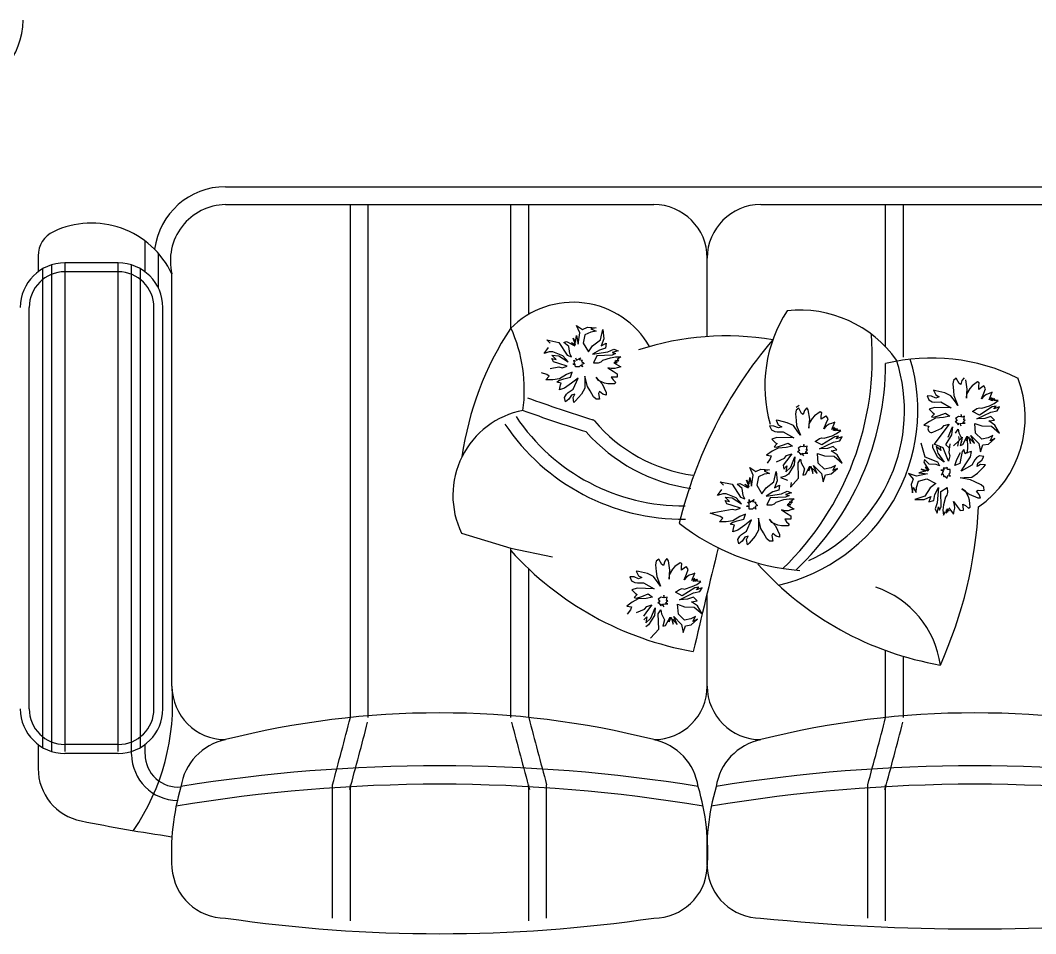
# Model space of a CAD drawing. Header units: inches. Extents: x 10.2 to 52.7, y 13.8 to 38.6.
# Drawn here: x 41.244 to 42.382, y 30.487 to 31.511 of the extents above; entities that cross this region are included whole.
import ezdxf

# ---------------------------------------------------------------- set-up
doc = ezdxf.new("R2010")
doc.units = ezdxf.units.IN
doc.header["$MEASUREMENT"] = 0
doc.layers.add('02', color=2, linetype='Continuous')
doc.layers.add('4', color=4, linetype='Continuous')

msp = doc.modelspace()

# ---------------------------------------------------------------- linework, layer by layer
at = {"layer": '02'}
for p, q in [((41.4738, 31.3041), (41.9538, 31.3041)), ((41.6138, 30.7289), (41.6138, 31.3041)), ((41.6338, 30.7289), (41.6338, 31.3041)), ((41.7938, 31.1657), (41.7938, 31.3041)), ((41.8138, 31.1811), (41.8138, 31.3041)), ((42.0738, 31.3041), (42.5538, 31.3041)), ((42.2138, 31.1446), (42.2138, 31.3041)), ((42.2338, 31.1331), (42.2338, 31.3041)), ((41.3836, 31.2287), (41.3836, 31.2633)), ((41.3986, 31.2105), (41.3986, 31.249)), ((42.0138, 31.1561), (42.0138, 31.2441)), ((41.2788, 31.2364), (41.2788, 30.691)), ((41.2938, 31.2387), (41.2938, 30.691)), ((41.3536, 30.691), (41.3536, 31.2387)), ((41.3686, 30.6877), (41.3686, 31.2364)), ((41.2688, 31.232), (41.2688, 30.6954)), ((41.3536, 31.2287), (41.2938, 31.2287)), ((41.3786, 30.6954), (41.3786, 31.232)), ((41.4138, 30.7641), (41.4138, 31.2262)), ((41.2538, 30.7387), (41.2538, 31.1887)), ((41.3936, 30.7387), (41.3936, 31.1887)), ((41.8711, 31.1601), (41.8673, 31.1686)), ((41.8673, 31.1686), (41.874, 31.1639)), ((41.874, 31.1639), (41.8797, 31.1667)), ((41.8797, 31.1667), (41.8892, 31.1658)), ((41.8892, 31.1658), (41.8835, 31.1648)), ((41.8835, 31.1648), (41.8892, 31.162)), ((41.8635, 31.1543), (41.8663, 31.1496)), ((41.8663, 31.1467), (41.8635, 31.1543)), ((41.8663, 31.1496), (41.8673, 31.1572)), ((41.8673, 31.1572), (41.8692, 31.1477)), ((41.8692, 31.1477), (41.8711, 31.1601)), ((41.8768, 31.1582), (41.8749, 31.1486)), ((41.8835, 31.161), (41.8768, 31.1582)), ((41.8892, 31.162), (41.8835, 31.161)), ((41.894, 31.1524), (41.8968, 31.1639)), ((41.8978, 31.1534), (41.8949, 31.1458)), ((41.8968, 31.1639), (41.8978, 31.1534)), ((41.8311, 31.1372), (41.8359, 31.1439)), ((41.8339, 31.1524), (41.8473, 31.1496)), ((41.8378, 31.1486), (41.8339, 31.1524)), ((41.8473, 31.1496), (41.8568, 31.1353)), ((41.853, 31.1496), (41.8559, 31.1505)), ((41.8587, 31.1448), (41.853, 31.1496)), ((41.8559, 31.1505), (41.8654, 31.1458)), ((41.8597, 31.1372), (41.8587, 31.1448)), ((41.8616, 31.1496), (41.8663, 31.1467)), ((41.8654, 31.1458), (41.8616, 31.1496)), ((41.8749, 31.1486), (41.8806, 31.1391)), ((41.8806, 31.1391), (41.8854, 31.1458)), ((41.8854, 31.1458), (41.894, 31.1524)), ((41.8997, 31.1429), (41.893, 31.141)), ((41.8949, 31.1458), (41.9006, 31.1486)), ((41.9006, 31.1486), (41.8997, 31.1429)), ((41.9025, 31.1391), (41.9092, 31.142)), ((41.9092, 31.142), (41.914, 31.1401)), ((41.8368, 31.1391), (41.8311, 31.1372)), ((41.8406, 31.1391), (41.8368, 31.1391)), ((41.8444, 31.1305), (41.8397, 31.1353)), ((41.8397, 31.1353), (41.8473, 31.1343)), ((41.8416, 31.1277), (41.8397, 31.1315)), ((41.8397, 31.1315), (41.8444, 31.1305)), ((41.852, 31.1343), (41.8406, 31.1391)), ((41.8473, 31.1343), (41.8578, 31.1277)), ((41.8578, 31.1277), (41.852, 31.1343)), ((41.8568, 31.1353), (41.8616, 31.1334)), ((41.8616, 31.1334), (41.8597, 31.1372)), ((41.8663, 31.1324), (41.8673, 31.1296)), ((41.8673, 31.1296), (41.872, 31.1324)), ((41.872, 31.1324), (41.8701, 31.1305)), ((41.8701, 31.1305), (41.874, 31.1296)), ((41.893, 31.141), (41.8854, 31.1362)), ((41.8854, 31.1362), (41.9025, 31.1391)), ((41.8901, 31.1343), (41.8863, 31.1267)), ((41.9073, 31.1353), (41.8901, 31.1343)), ((41.8968, 31.1296), (41.9054, 31.1324)), ((41.9054, 31.1324), (41.9111, 31.1334)), ((41.914, 31.1401), (41.9073, 31.1381)), ((41.9073, 31.1381), (41.9111, 31.1372)), ((41.9111, 31.1372), (41.9073, 31.1353)), ((41.9111, 31.1334), (41.9168, 31.1334)), ((41.9168, 31.1334), (41.913, 31.1305)), ((41.913, 31.1305), (41.9149, 31.1296)), ((41.8378, 31.1201), (41.8473, 31.122)), ((41.8473, 31.1258), (41.8416, 31.1277)), ((41.8568, 31.1229), (41.8473, 31.1258)), ((41.8473, 31.122), (41.8511, 31.121)), ((41.8511, 31.121), (41.8568, 31.1229)), ((41.8635, 31.1248), (41.8644, 31.1258)), ((41.8663, 31.1248), (41.8635, 31.1248)), ((41.8663, 31.122), (41.8644, 31.1296)), ((41.8644, 31.1296), (41.8663, 31.1286)), ((41.8701, 31.122), (41.8663, 31.122)), ((41.872, 31.1239), (41.8701, 31.122)), ((41.874, 31.122), (41.872, 31.1239)), ((41.874, 31.1296), (41.873, 31.1286)), ((41.873, 31.1286), (41.8759, 31.1258)), ((41.8759, 31.1258), (41.873, 31.1248)), ((41.873, 31.1248), (41.874, 31.122)), ((41.8863, 31.1267), (41.892, 31.1267)), ((41.892, 31.1267), (41.8949, 31.1277)), ((41.8949, 31.1277), (41.8968, 31.1296)), ((41.9063, 31.1201), (41.9025, 31.121)), ((41.9025, 31.121), (41.9082, 31.1172)), ((41.9101, 31.1201), (41.9063, 31.1201)), ((41.9092, 31.1267), (41.9168, 31.122)), ((41.913, 31.1267), (41.9092, 31.1267)), ((41.914, 31.1286), (41.9101, 31.1286)), ((41.9101, 31.1286), (41.913, 31.1267)), ((41.913, 31.121), (41.9101, 31.1201)), ((41.9111, 31.1296), (41.914, 31.1286)), ((41.9168, 31.122), (41.913, 31.121)), ((41.8339, 31.1134), (41.8282, 31.1153)), ((41.833, 31.1077), (41.8368, 31.1115)), ((41.8406, 31.1077), (41.833, 31.1077)), ((41.8368, 31.1115), (41.8339, 31.1134)), ((41.8482, 31.1086), (41.8406, 31.1077)), ((41.8473, 31.1067), (41.853, 31.1086)), ((41.8559, 31.1134), (41.8482, 31.1086)), ((41.853, 31.1086), (41.8606, 31.1105)), ((41.8625, 31.1162), (41.8559, 31.1134)), ((41.8606, 31.1105), (41.8625, 31.1162)), ((41.8692, 31.1096), (41.8616, 31.1039)), ((41.8635, 31.0972), (41.8692, 31.1096)), ((41.8797, 31.1), (41.8768, 31.1115)), ((41.8768, 31.1115), (41.8768, 31.0981)), ((41.8892, 31.1105), (41.8959, 31.1029)), ((41.892, 31.1067), (41.8892, 31.1105)), ((41.913, 31.1105), (41.9063, 31.1105)), ((41.9063, 31.1105), (41.9082, 31.1077)), ((41.9082, 31.1172), (41.913, 31.1143)), ((41.9082, 31.1077), (41.9111, 31.1048)), ((41.913, 31.1143), (41.913, 31.1105)), ((42.293, 31.1093), (42.2899, 31.107)), ((42.2961, 31.1033), (42.293, 31.1093)), ((42.302, 31.1098), (42.2994, 31.1068)), ((42.3053, 31.097), (42.3036, 31.1075)), ((41.8454, 31.1048), (41.8473, 31.1067)), ((41.8501, 31.1039), (41.8454, 31.1048)), ((41.8482, 31.0962), (41.8492, 31.102)), ((41.8539, 31.0981), (41.8482, 31.0962)), ((41.8492, 31.102), (41.8501, 31.1039)), ((41.8616, 31.1039), (41.8539, 31.0981)), ((41.8578, 31.0934), (41.8635, 31.0972)), ((41.8768, 31.0981), (41.873, 31.0915)), ((41.8825, 31.0953), (41.8797, 31.1)), ((41.8987, 31.1039), (41.892, 31.1067)), ((41.8959, 31.1029), (41.9006, 31.0934)), ((41.9025, 31.1029), (41.8987, 31.1039)), ((41.9101, 31.1029), (41.9025, 31.1029)), ((41.9111, 31.1048), (41.9101, 31.1029)), ((42.2899, 31.107), (42.2892, 31.1031)), ((42.2892, 31.1031), (42.29, 31.0954)), ((42.298, 31.1023), (42.2961, 31.1033)), ((42.2994, 31.1068), (42.298, 31.1023)), ((42.3043, 31.0869), (42.3053, 31.097)), ((42.3082, 31.0978), (42.3044, 31.0916)), ((42.3107, 31.1008), (42.3082, 31.0978)), ((42.3169, 31.1052), (42.3107, 31.1008)), ((42.3188, 31.1042), (42.3169, 31.1052)), ((42.3181, 31.1003), (42.3188, 31.1042)), ((42.3182, 31.0968), (42.3181, 31.1003)), ((42.3229, 31.1001), (42.3182, 31.0968)), ((42.3237, 31.1007), (42.3229, 31.1001)), ((42.3259, 31.0976), (42.3237, 31.1007)), ((42.3237, 31.0925), (42.3259, 31.0976)), ((41.8539, 31.0877), (41.8559, 31.0915)), ((41.8549, 31.0829), (41.8539, 31.0877)), ((41.8587, 31.0858), (41.8549, 31.0829)), ((41.8559, 31.0915), (41.8578, 31.0934)), ((41.8616, 31.0905), (41.8587, 31.0858)), ((41.8654, 31.0915), (41.8616, 31.0905)), ((41.8635, 31.0877), (41.8654, 31.0915)), ((41.8644, 31.082), (41.8635, 31.0877)), ((41.873, 31.0915), (41.8663, 31.0839)), ((41.8863, 31.0886), (41.8825, 31.0953)), ((41.8892, 31.0858), (41.8863, 31.0886)), ((41.893, 31.0858), (41.8892, 31.0858)), ((41.893, 31.0943), (41.892, 31.0924)), ((41.892, 31.0924), (41.893, 31.0858)), ((41.8968, 31.0915), (41.893, 31.0943)), ((41.9006, 31.0905), (41.8968, 31.0915)), ((41.9006, 31.0934), (41.9006, 31.0905)), ((42.2603, 31.0895), (42.2623, 31.085)), ((42.2651, 31.0894), (42.2603, 31.0895)), ((42.2623, 31.085), (42.2661, 31.083)), ((42.2702, 31.0871), (42.2651, 31.0894)), ((42.2675, 31.0958), (42.2701, 31.0906)), ((42.2702, 31.0953), (42.2675, 31.0958)), ((42.2701, 31.0906), (42.2738, 31.0886)), ((42.28, 31.093), (42.2702, 31.0953)), ((42.2738, 31.0886), (42.2702, 31.0871)), ((42.287, 31.0898), (42.28, 31.093)), ((42.292, 31.0828), (42.287, 31.0898)), ((42.29, 31.0954), (42.2904, 31.0899)), ((42.2904, 31.0899), (42.2947, 31.0789)), ((42.3044, 31.0916), (42.3043, 31.0869)), ((42.3212, 31.0861), (42.3237, 31.0925)), ((42.3238, 31.0891), (42.3212, 31.0861)), ((42.3269, 31.0913), (42.3238, 31.0891)), ((42.3297, 31.0922), (42.3269, 31.0913)), ((42.3334, 31.0936), (42.3297, 31.0922)), ((42.33, 31.0853), (42.3334, 31.0936)), ((42.3331, 31.0875), (42.33, 31.0853)), ((42.3318, 31.0843), (42.3331, 31.0875)), ((42.3349, 31.0865), (42.3318, 31.0843)), ((42.3332, 31.0841), (42.3349, 31.0865)), ((42.3363, 31.0863), (42.3332, 31.0841)), ((42.3353, 31.0844), (42.3363, 31.0863)), ((41.8663, 31.0839), (41.8644, 31.082)), ((42.1134, 31.0735), (42.1127, 31.0695)), ((42.1165, 31.0757), (42.1134, 31.0735)), ((42.1167, 31.0788), (42.1136, 31.0766)), ((42.1196, 31.0697), (42.1165, 31.0757)), ((42.1255, 31.0763), (42.1229, 31.0733)), ((42.1271, 31.0739), (42.1255, 31.0763)), ((42.1288, 31.0634), (42.1271, 31.0739)), ((42.2684, 31.0765), (42.2626, 31.0747)), ((42.2626, 31.0747), (42.2667, 31.0706)), ((42.2661, 31.083), (42.2687, 31.0826)), ((42.2874, 31.076), (42.2684, 31.0765)), ((42.2687, 31.0826), (42.2756, 31.0828)), ((42.2756, 31.0828), (42.2874, 31.076)), ((42.2947, 31.0789), (42.292, 31.0828)), ((42.3113, 31.072), (42.316, 31.0753)), ((42.316, 31.0753), (42.3189, 31.0762)), ((42.3334, 31.0772), (42.3189, 31.068)), ((42.3189, 31.0762), (42.3215, 31.0758)), ((42.3215, 31.0758), (42.3302, 31.0784)), ((42.3302, 31.0784), (42.3354, 31.081)), ((42.3376, 31.0779), (42.3334, 31.0772)), ((42.335, 31.0749), (42.3376, 31.0779)), ((42.3416, 31.0772), (42.335, 31.0749)), ((42.34, 31.0843), (42.3353, 31.0844)), ((42.3354, 31.081), (42.34, 31.0843)), ((42.3388, 31.0729), (42.3416, 31.0772)), ((42.0937, 31.0618), (42.091, 31.0622)), ((42.091, 31.0622), (42.0935, 31.057)), ((42.1127, 31.0695), (42.1135, 31.0619)), ((42.1215, 31.0687), (42.1196, 31.0697)), ((42.1229, 31.0733), (42.1215, 31.0687)), ((42.1278, 31.0533), (42.1288, 31.0634)), ((42.1316, 31.0643), (42.1279, 31.0581)), ((42.1342, 31.0673), (42.1316, 31.0643)), ((42.1404, 31.0717), (42.1342, 31.0673)), ((42.1423, 31.0707), (42.1404, 31.0717)), ((42.1416, 31.0667), (42.1423, 31.0707)), ((42.1417, 31.0633), (42.1416, 31.0667)), ((42.1464, 31.0666), (42.1417, 31.0633)), ((42.1472, 31.0671), (42.1464, 31.0666)), ((42.1471, 31.059), (42.1494, 31.064)), ((42.1494, 31.064), (42.1472, 31.0671)), ((42.2698, 31.0647), (42.2631, 31.061)), ((42.2686, 31.0696), (42.2653, 31.0661)), ((42.2653, 31.0661), (42.2679, 31.0657)), ((42.2667, 31.0706), (42.2686, 31.0696)), ((42.2679, 31.0657), (42.2737, 31.0674)), ((42.2788, 31.0652), (42.2698, 31.0647)), ((42.2737, 31.0674), (42.281, 31.0703)), ((42.2859, 31.0667), (42.2788, 31.0652)), ((42.281, 31.0703), (42.2859, 31.0667)), ((42.2939, 31.062), (42.2916, 31.0603)), ((42.2954, 31.0665), (42.2923, 31.0643)), ((42.2923, 31.0643), (42.2939, 31.062)), ((42.298, 31.0661), (42.2954, 31.0665)), ((42.2985, 31.0687), (42.298, 31.0661)), ((42.2994, 31.0658), (42.2985, 31.0687)), ((42.3023, 31.0667), (42.2994, 31.0658)), ((42.3004, 31.0595), (42.3029, 31.0625)), ((42.3016, 31.0627), (42.3023, 31.0667)), ((42.3029, 31.0625), (42.3016, 31.0627)), ((42.3189, 31.068), (42.3113, 31.072)), ((42.3161, 31.0637), (42.3317, 31.0713)), ((42.3251, 31.0643), (42.3161, 31.0637)), ((42.3316, 31.0666), (42.3251, 31.0643)), ((42.3294, 31.0615), (42.3357, 31.0625)), ((42.3357, 31.0625), (42.3316, 31.0666)), ((42.3317, 31.0713), (42.3388, 31.0729)), ((42.0886, 31.0558), (42.0838, 31.0559)), ((42.0838, 31.0559), (42.0858, 31.0515)), ((42.0858, 31.0515), (42.0896, 31.0495)), ((42.0937, 31.0536), (42.0886, 31.0558)), ((42.0935, 31.057), (42.0973, 31.055)), ((42.1035, 31.0594), (42.0937, 31.0618)), ((42.0973, 31.055), (42.0937, 31.0536)), ((42.1105, 31.0562), (42.1035, 31.0594)), ((42.1155, 31.0492), (42.1105, 31.0562)), ((42.1135, 31.0619), (42.1139, 31.0563)), ((42.1139, 31.0563), (42.1182, 31.0454)), ((42.1279, 31.0581), (42.1278, 31.0533)), ((42.1447, 31.0525), (42.1471, 31.059)), ((42.1472, 31.0555), (42.1447, 31.0525)), ((42.1504, 31.0577), (42.1472, 31.0555)), ((42.1532, 31.0586), (42.1504, 31.0577)), ((42.1569, 31.06), (42.1532, 31.0586)), ((42.1534, 31.0517), (42.1569, 31.06)), ((42.1565, 31.054), (42.1534, 31.0517)), ((42.1553, 31.0507), (42.1565, 31.054)), ((42.1584, 31.053), (42.1553, 31.0507)), ((42.1567, 31.0505), (42.1584, 31.053)), ((42.1598, 31.0527), (42.1567, 31.0505)), ((42.1588, 31.0509), (42.1598, 31.0527)), ((42.1635, 31.0507), (42.1588, 31.0509)), ((42.1589, 31.0474), (42.1635, 31.0507)), ((42.2631, 31.061), (42.2568, 31.0566)), ((42.2568, 31.0566), (42.2622, 31.0557)), ((42.2622, 31.0557), (42.2615, 31.0539)), ((42.2668, 31.0488), (42.2768, 31.0533)), ((42.2768, 31.0533), (42.2793, 31.0562)), ((42.2851, 31.058), (42.279, 31.0501)), ((42.2793, 31.0562), (42.2851, 31.058)), ((42.284, 31.0432), (42.2886, 31.0547)), ((42.2886, 31.0547), (42.2878, 31.0459)), ((42.2916, 31.0603), (42.2929, 31.0601)), ((42.2923, 31.0479), (42.295, 31.0522)), ((42.2929, 31.0601), (42.2952, 31.057)), ((42.295, 31.0522), (42.2957, 31.048)), ((42.2952, 31.057), (42.2962, 31.0589)), ((42.2975, 31.0587), (42.303, 31.0591)), ((42.2984, 31.0558), (42.2975, 31.0587)), ((42.303, 31.0591), (42.3004, 31.0595)), ((42.3147, 31.0476), (42.3139, 31.0586)), ((42.3139, 31.0586), (42.3216, 31.056)), ((42.3216, 31.056), (42.3325, 31.0555)), ((42.3361, 31.0569), (42.3294, 31.0615)), ((42.3325, 31.0555), (42.3414, 31.0479)), ((42.3414, 31.0479), (42.3361, 31.0569)), ((42.0919, 31.043), (42.0861, 31.0412)), ((42.0861, 31.0412), (42.0902, 31.0371)), ((42.0896, 31.0495), (42.0922, 31.0491)), ((42.1109, 31.0425), (42.0919, 31.043)), ((42.0922, 31.0491), (42.0991, 31.0493)), ((42.0991, 31.0493), (42.1109, 31.0425)), ((42.1182, 31.0454), (42.1155, 31.0492)), ((42.1348, 31.0385), (42.1395, 31.0418)), ((42.1395, 31.0418), (42.1424, 31.0427)), ((42.1569, 31.0437), (42.1424, 31.0345)), ((42.1424, 31.0427), (42.145, 31.0422)), ((42.145, 31.0422), (42.1537, 31.0449)), ((42.1537, 31.0449), (42.1589, 31.0474)), ((42.1552, 31.0378), (42.1623, 31.0393)), ((42.1611, 31.0443), (42.1569, 31.0437)), ((42.1585, 31.0413), (42.1611, 31.0443)), ((42.1651, 31.0436), (42.1585, 31.0413)), ((42.1623, 31.0393), (42.1651, 31.0436)), ((42.279, 31.0501), (42.2683, 31.0355)), ((42.2878, 31.0459), (42.2813, 31.0354)), ((42.2956, 31.0439), (42.2963, 31.0397)), ((42.2957, 31.048), (42.2993, 31.0413)), ((42.2963, 31.0397), (42.2996, 31.0433)), ((42.2993, 31.0413), (42.2975, 31.0341)), ((42.2996, 31.0433), (42.2985, 31.0366)), ((42.3003, 31.035), (42.3053, 31.0444)), ((42.3053, 31.0444), (42.3044, 31.039)), ((42.3044, 31.039), (42.3067, 31.0441)), ((42.306, 31.0331), (42.3054, 31.0407)), ((42.3067, 31.0441), (42.3088, 31.0363)), ((42.3088, 31.0363), (42.3083, 31.0418)), ((42.3083, 31.0418), (42.3135, 31.0362)), ((42.3095, 31.045), (42.3183, 31.036)), ((42.3135, 31.0362), (42.3095, 31.045)), ((42.3218, 31.0409), (42.3147, 31.0476)), ((42.3289, 31.0424), (42.3218, 31.0409)), ((42.3341, 31.045), (42.3289, 31.0424)), ((42.3291, 31.0356), (42.3363, 31.0419)), ((42.3311, 31.0393), (42.3341, 31.045)), ((42.3363, 31.0419), (42.3311, 31.0393)), ((42.0933, 31.0311), (42.0865, 31.0275)), ((42.0921, 31.0361), (42.0888, 31.0326)), ((42.0888, 31.0326), (42.0914, 31.0321)), ((42.0902, 31.0371), (42.0921, 31.0361)), ((42.0914, 31.0321), (42.0972, 31.0339)), ((42.1023, 31.0317), (42.0933, 31.0311)), ((42.0972, 31.0339), (42.1045, 31.0367)), ((42.1094, 31.0332), (42.1023, 31.0317)), ((42.1045, 31.0367), (42.1094, 31.0332)), ((42.1174, 31.0284), (42.1151, 31.0268)), ((42.1189, 31.033), (42.1158, 31.0308)), ((42.1158, 31.0308), (42.1174, 31.0284)), ((42.1215, 31.0325), (42.1189, 31.033)), ((42.122, 31.0352), (42.1215, 31.0325)), ((42.1229, 31.0323), (42.122, 31.0352)), ((42.1257, 31.0332), (42.1229, 31.0323)), ((42.1238, 31.026), (42.1264, 31.029)), ((42.1251, 31.0292), (42.1257, 31.0332)), ((42.1264, 31.029), (42.1251, 31.0292)), ((42.1424, 31.0345), (42.1348, 31.0385)), ((42.1396, 31.0302), (42.1552, 31.0378)), ((42.1485, 31.0307), (42.1396, 31.0302)), ((42.1551, 31.033), (42.1485, 31.0307)), ((42.1529, 31.0279), (42.1592, 31.0289)), ((42.1596, 31.0234), (42.1529, 31.0279)), ((42.1592, 31.0289), (42.1551, 31.033)), ((42.2531, 31.037), (42.2578, 31.0211)), ((42.2669, 31.0314), (42.2666, 31.0352)), ((42.2725, 31.0204), (42.2669, 31.0314)), ((42.2784, 31.0314), (42.2683, 31.0355)), ((42.2757, 31.0283), (42.2706, 31.0327)), ((42.2706, 31.0327), (42.2722, 31.0252)), ((42.2744, 31.033), (42.2757, 31.0283)), ((42.2807, 31.0258), (42.2784, 31.0314)), ((42.2852, 31.0314), (42.2811, 31.0349)), ((42.2857, 31.0358), (42.2845, 31.0261)), ((42.296, 31.039), (42.2898, 31.0337)), ((42.2946, 31.0331), (42.296, 31.039)), ((42.2975, 31.0341), (42.3003, 31.035)), ((42.3015, 31.0294), (42.2997, 31.0273)), ((42.3028, 31.0247), (42.3015, 31.0294)), ((42.3057, 31.0255), (42.306, 31.0331)), ((42.3183, 31.036), (42.3201, 31.0268)), ((42.3201, 31.0268), (42.3228, 31.0346)), ((42.3228, 31.0346), (42.3291, 31.0356)), ((42.0865, 31.0275), (42.0803, 31.023)), ((42.0803, 31.023), (42.0856, 31.0222)), ((42.0844, 31.0189), (42.0809, 31.0141)), ((42.0856, 31.0222), (42.0844, 31.0189)), ((42.0914, 31.0157), (42.1003, 31.0197)), ((42.1025, 31.0166), (42.0989, 31.0117)), ((42.1003, 31.0197), (42.1028, 31.0227)), ((42.1086, 31.0245), (42.1025, 31.0166)), ((42.1028, 31.0227), (42.1086, 31.0245)), ((42.1074, 31.0096), (42.1121, 31.0211)), ((42.1121, 31.0211), (42.1113, 31.0124)), ((42.1151, 31.0268), (42.1164, 31.0265)), ((42.1158, 31.0144), (42.1185, 31.0187)), ((42.1164, 31.0265), (42.1186, 31.0234)), ((42.1185, 31.0187), (42.1192, 31.0145)), ((42.1186, 31.0234), (42.1196, 31.0253)), ((42.1196, 31.0253), (42.1219, 31.0222)), ((42.121, 31.0251), (42.1265, 31.0255)), ((42.1219, 31.0222), (42.121, 31.0251)), ((42.1265, 31.0255), (42.1238, 31.026)), ((42.1374, 31.0251), (42.1451, 31.0224)), ((42.1382, 31.014), (42.1374, 31.0251)), ((42.1451, 31.0224), (42.156, 31.022)), ((42.156, 31.022), (42.1649, 31.0143)), ((42.1649, 31.0143), (42.1596, 31.0234)), ((42.2574, 31.0183), (42.2567, 31.0153)), ((42.2626, 31.0129), (42.2574, 31.0183)), ((42.2578, 31.0211), (42.272, 31.0156)), ((42.2722, 31.0252), (42.2796, 31.0152)), ((42.2796, 31.0152), (42.2725, 31.0204)), ((42.2843, 31.0165), (42.2807, 31.0258)), ((42.2858, 31.0224), (42.2843, 31.0165)), ((42.2845, 31.0261), (42.2858, 31.0224)), ((42.2914, 31.0114), (42.2937, 31.0182)), ((42.2937, 31.0182), (42.2979, 31.0262)), ((42.2983, 31.0215), (42.297, 31.0137)), ((42.2997, 31.0273), (42.2983, 31.0215)), ((42.3046, 31.0258), (42.3028, 31.0247)), ((42.3037, 31.0133), (42.3088, 31.0213)), ((42.3102, 31.0272), (42.3046, 31.0258)), ((42.3088, 31.0213), (42.3102, 31.0272)), ((42.3138, 31.0179), (42.3105, 31.0119)), ((42.3156, 31.02), (42.3138, 31.0179)), ((42.3192, 31.0222), (42.3156, 31.02)), ((42.317, 31.0143), (42.3215, 31.0176)), ((42.324, 31.0216), (42.3192, 31.0222)), ((42.3215, 31.0176), (42.324, 31.0216)), ((42.0655, 31.0008), (42.0617, 31.0094)), ((42.0617, 31.0094), (42.0683, 31.0047)), ((42.0683, 31.0047), (42.074, 31.0075)), ((42.074, 31.0075), (42.0836, 31.0066)), ((42.0836, 31.0066), (42.0778, 31.0056)), ((42.0778, 31.0056), (42.0836, 31.0027)), ((42.0989, 31.0117), (42.0996, 31.0075)), ((42.0996, 31.0075), (42.1029, 31.0111)), ((42.1029, 31.0111), (42.1018, 31.0044)), ((42.1018, 31.0044), (42.1074, 31.0096)), ((42.1113, 31.0124), (42.1048, 31.0019)), ((42.1163, 30.9972), (42.1158, 31.0144)), ((42.1192, 31.0145), (42.1228, 31.0077)), ((42.1228, 31.0077), (42.1209, 31.0005)), ((42.1238, 31.0014), (42.1288, 31.0108)), ((42.1288, 31.0108), (42.1279, 31.0055)), ((42.1279, 31.0055), (42.1301, 31.0106)), ((42.1301, 31.0106), (42.1322, 31.0027)), ((42.1322, 31.0027), (42.1318, 31.0083)), ((42.1318, 31.0083), (42.137, 31.0026)), ((42.137, 31.0026), (42.133, 31.0115)), ((42.133, 31.0115), (42.1418, 31.0025)), ((42.1453, 31.0074), (42.1382, 31.014)), ((42.1524, 31.0089), (42.1453, 31.0074)), ((42.1576, 31.0114), (42.1524, 31.0089)), ((42.1526, 31.002), (42.1598, 31.0083)), ((42.1546, 31.0058), (42.1576, 31.0114)), ((42.1598, 31.0083), (42.1546, 31.0058)), ((42.2535, 31.0074), (42.2585, 31.005)), ((42.2613, 31.0052), (42.2535, 31.0074)), ((42.2567, 31.0153), (42.2622, 31.0062)), ((42.2581, 31.0097), (42.2613, 31.0052)), ((42.2622, 31.0062), (42.2581, 31.0097)), ((42.2703, 31.0126), (42.2626, 31.0129)), ((42.2742, 31.011), (42.2703, 31.0126)), ((42.272, 31.0156), (42.2742, 31.011)), ((42.2794, 31.0066), (42.2756, 31.0063)), ((42.2756, 31.0063), (42.2785, 31.0056)), ((42.2785, 31.0056), (42.276, 31.0006)), ((42.2821, 31.0087), (42.2783, 31.0084)), ((42.2783, 31.0084), (42.2794, 31.0066)), ((42.2829, 31.0098), (42.2821, 31.0087)), ((42.2832, 31.0069), (42.2829, 31.0098)), ((42.286, 31.0071), (42.2832, 31.0069)), ((42.2863, 31.0033), (42.286, 31.0071)), ((42.297, 31.0137), (42.2914, 31.0114)), ((42.2986, 31.0052), (42.3037, 31.0133)), ((42.3105, 31.0119), (42.2986, 31.0052)), ((42.3163, 31.0105), (42.317, 31.0143)), ((42.32, 31.0127), (42.3163, 31.0105)), ((42.3169, 31.0029), (42.324, 31.0101)), ((42.3257, 31.0122), (42.32, 31.0127)), ((42.324, 31.0101), (42.3257, 31.0122)), ((42.0578, 30.9951), (42.0607, 30.9904)), ((42.0607, 30.9875), (42.0578, 30.9951)), ((42.0607, 30.9904), (42.0617, 30.998)), ((42.0617, 30.998), (42.0636, 30.9885)), ((42.0636, 30.9885), (42.0655, 31.0008)), ((42.0712, 30.9989), (42.0693, 30.9894)), ((42.0778, 31.0018), (42.0712, 30.9989)), ((42.0836, 31.0027), (42.0778, 31.0018)), ((42.0883, 30.9932), (42.0912, 31.0047)), ((42.0921, 30.9942), (42.0893, 30.9866)), ((42.0912, 31.0047), (42.0921, 30.9942)), ((42.1017, 30.9997), (42.0959, 30.9979)), ((42.0959, 30.9979), (42.1037, 30.9952)), ((42.1048, 31.0019), (42.1017, 30.9997)), ((42.1071, 30.9871), (42.1163, 30.9972)), ((42.1209, 31.0005), (42.1238, 31.0014)), ((42.1418, 31.0025), (42.1436, 30.9933)), ((42.1436, 30.9933), (42.1463, 31.001)), ((42.1463, 31.001), (42.1526, 31.002)), ((42.2484, 30.9994), (42.2395, 31.0025)), ((42.2395, 31.0025), (42.2448, 30.9963)), ((42.2448, 30.9963), (42.2424, 30.9903)), ((42.2606, 31.0023), (42.2484, 30.9994)), ((42.2484, 30.987), (42.2507, 30.9939)), ((42.2507, 30.9939), (42.2601, 30.9965)), ((42.2585, 31.005), (42.2509, 31.0034)), ((42.2509, 31.0034), (42.2606, 31.0023)), ((42.2601, 30.9965), (42.27, 30.9915)), ((42.276, 31.0006), (42.2778, 31.0027)), ((42.2778, 31.0027), (42.279, 30.9989)), ((42.279, 30.9989), (42.2799, 31)), ((42.2799, 31), (42.2829, 30.9973)), ((42.2829, 30.9973), (42.2837, 31.0003)), ((42.2837, 31.0003), (42.2866, 30.9995)), ((42.2846, 31.0013), (42.2863, 31.0033)), ((42.2866, 30.9995), (42.2846, 31.0013)), ((42.2973, 30.9975), (42.302, 30.9979)), ((42.3089, 30.9955), (42.2973, 30.9975)), ((42.302, 30.9979), (42.3106, 30.9985)), ((42.3139, 30.9931), (42.3089, 30.9955)), ((42.3106, 30.9985), (42.3169, 31.0029)), ((42.0255, 30.978), (42.0302, 30.9846)), ((42.0283, 30.9932), (42.0417, 30.9904)), ((42.0321, 30.9894), (42.0283, 30.9932)), ((42.0417, 30.9904), (42.0512, 30.9761)), ((42.0474, 30.9904), (42.0502, 30.9913)), ((42.0531, 30.9856), (42.0474, 30.9904)), ((42.0502, 30.9913), (42.0598, 30.9866)), ((42.054, 30.978), (42.0531, 30.9856)), ((42.0559, 30.9904), (42.0607, 30.9875)), ((42.0598, 30.9866), (42.0559, 30.9904)), ((42.0693, 30.9894), (42.075, 30.9799)), ((42.075, 30.9799), (42.0798, 30.9866)), ((42.0798, 30.9866), (42.0883, 30.9932)), ((42.094, 30.9837), (42.0874, 30.9818)), ((42.0893, 30.9866), (42.095, 30.9894)), ((42.095, 30.9894), (42.094, 30.9837)), ((42.0969, 30.9799), (42.1036, 30.9827)), ((42.1036, 30.9827), (42.1083, 30.9808)), ((42.108, 30.9925), (42.1071, 30.9871)), ((42.2424, 30.9903), (42.2441, 30.9809)), ((42.2441, 30.9809), (42.2446, 30.9867)), ((42.2446, 30.9867), (42.2479, 30.9812)), ((42.2479, 30.9812), (42.2484, 30.987)), ((42.2638, 30.9863), (42.2578, 30.9772)), ((42.27, 30.9915), (42.2638, 30.9863)), ((42.2691, 30.979), (42.2732, 30.987)), ((42.2732, 30.987), (42.2717, 30.9697)), ((42.2755, 30.9824), (42.2828, 30.9868)), ((42.2759, 30.9653), (42.2755, 30.9824)), ((42.2828, 30.9868), (42.2833, 30.9811)), ((42.2992, 30.9852), (42.3073, 30.9792)), ((42.3032, 30.9827), (42.2992, 30.9852)), ((42.3066, 30.9763), (42.3032, 30.9827)), ((42.3208, 30.9898), (42.3139, 30.9931)), ((42.3156, 30.9827), (42.3175, 30.9838)), ((42.3188, 30.9791), (42.3156, 30.9827)), ((42.3175, 30.9838), (42.3242, 30.9834)), ((42.3239, 30.9872), (42.3208, 30.9898)), ((42.3242, 30.9834), (42.3239, 30.9872)), ((42.0312, 30.9799), (42.0255, 30.978)), ((42.035, 30.9799), (42.0312, 30.9799)), ((42.0388, 30.9713), (42.034, 30.9761)), ((42.034, 30.9761), (42.0417, 30.9751)), ((42.034, 30.9723), (42.0388, 30.9713)), ((42.0359, 30.9685), (42.034, 30.9723)), ((42.0464, 30.9751), (42.035, 30.9799)), ((42.0417, 30.9751), (42.0521, 30.9685)), ((42.0521, 30.9685), (42.0464, 30.9751)), ((42.0512, 30.9761), (42.0559, 30.9742)), ((42.0559, 30.9742), (42.054, 30.978)), ((42.0607, 30.9732), (42.0617, 30.9704)), ((42.0607, 30.9627), (42.0607, 30.9732)), ((42.0617, 30.9704), (42.0664, 30.9732)), ((42.0664, 30.9732), (42.0645, 30.9713)), ((42.0645, 30.9713), (42.0683, 30.9704)), ((42.0874, 30.9818), (42.0798, 30.977)), ((42.0798, 30.977), (42.0969, 30.9799)), ((42.0845, 30.9751), (42.0807, 30.9675)), ((42.1017, 30.9761), (42.0845, 30.9751)), ((42.0912, 30.9704), (42.0998, 30.9732)), ((42.0998, 30.9732), (42.1055, 30.9742)), ((42.1083, 30.9808), (42.1017, 30.9789)), ((42.1017, 30.9789), (42.1055, 30.978)), ((42.1055, 30.978), (42.1017, 30.9761)), ((42.1055, 30.9742), (42.1112, 30.9742)), ((42.1112, 30.9742), (42.1074, 30.9713)), ((42.1074, 30.9713), (42.1093, 30.9704)), ((42.2578, 30.9772), (42.2466, 30.9735)), ((42.2466, 30.9735), (42.2571, 30.9733)), ((42.2571, 30.9733), (42.2645, 30.9768)), ((42.2645, 30.9768), (42.2621, 30.9709)), ((42.2621, 30.9709), (42.2677, 30.9723)), ((42.2677, 30.9723), (42.2691, 30.979)), ((42.2808, 30.9761), (42.2786, 30.9674)), ((42.2825, 30.9782), (42.2808, 30.9761)), ((42.2833, 30.9811), (42.2825, 30.9782)), ((42.291, 30.9674), (42.2898, 30.9711)), ((42.2898, 30.9711), (42.294, 30.9657)), ((42.3078, 30.9725), (42.3066, 30.9763)), ((42.3073, 30.9792), (42.3172, 30.9752)), ((42.3084, 30.9649), (42.3078, 30.9725)), ((42.3172, 30.9752), (42.32, 30.9754)), ((42.32, 30.9754), (42.3188, 30.9791)), ((42.0172, 30.9579), (42.0417, 30.9627)), ((42.0417, 30.9666), (42.0359, 30.9685)), ((42.0512, 30.9637), (42.0417, 30.9666)), ((42.0417, 30.9627), (42.0455, 30.9618)), ((42.0455, 30.9618), (42.0512, 30.9637)), ((42.0578, 30.9656), (42.0588, 30.9666)), ((42.0607, 30.9656), (42.0578, 30.9656)), ((42.0588, 30.9704), (42.0607, 30.9694)), ((42.0645, 30.9627), (42.0607, 30.9627)), ((42.0664, 30.9646), (42.0645, 30.9627)), ((42.0683, 30.9627), (42.0664, 30.9646)), ((42.0683, 30.9704), (42.0674, 30.9694)), ((42.0674, 30.9694), (42.0702, 30.9666)), ((42.0702, 30.9666), (42.0674, 30.9656)), ((42.0674, 30.9656), (42.0683, 30.9627)), ((42.0807, 30.9675), (42.0864, 30.9675)), ((42.0864, 30.9675), (42.0893, 30.9685)), ((42.0893, 30.9685), (42.0912, 30.9704)), ((42.0969, 30.9618), (42.1026, 30.958)), ((42.1007, 30.9608), (42.0969, 30.9618)), ((42.1045, 30.9608), (42.1007, 30.9608)), ((42.1074, 30.9675), (42.1036, 30.9675)), ((42.1036, 30.9675), (42.1112, 30.9627)), ((42.1045, 30.9694), (42.1074, 30.9675)), ((42.1074, 30.9618), (42.1045, 30.9608)), ((42.1093, 30.9704), (42.1055, 30.9704)), ((42.1055, 30.9704), (42.1083, 30.9694)), ((42.1112, 30.9627), (42.1074, 30.9618)), ((42.2717, 30.9697), (42.2694, 30.9628)), ((42.2694, 30.9628), (42.2717, 30.9582)), ((42.2717, 30.9582), (42.2731, 30.965)), ((42.2731, 30.965), (42.2743, 30.9613)), ((42.2743, 30.9613), (42.2759, 30.9653)), ((42.2786, 30.9674), (42.2781, 30.9616)), ((42.2781, 30.9616), (42.2786, 30.9559)), ((42.2786, 30.9559), (42.2811, 30.9599)), ((42.2811, 30.9599), (42.2822, 30.9581)), ((42.2822, 30.9581), (42.2819, 30.9619)), ((42.2819, 30.9619), (42.2831, 30.9591)), ((42.2831, 30.9591), (42.2828, 30.9629)), ((42.2828, 30.9629), (42.2849, 30.9602)), ((42.2846, 30.964), (42.29, 30.9568)), ((42.29, 30.9568), (42.2906, 30.9607)), ((42.2906, 30.9607), (42.2913, 30.9636)), ((42.2913, 30.9636), (42.291, 30.9674)), ((42.294, 30.9657), (42.2973, 30.9612)), ((42.2973, 30.9612), (42.301, 30.9615)), ((42.301, 30.9624), (42.3005, 30.9681)), ((42.3005, 30.9681), (42.3035, 30.9665)), ((42.301, 30.9615), (42.301, 30.9624)), ((42.3035, 30.9665), (42.3066, 30.9638)), ((42.3066, 30.9638), (42.3084, 30.9649)), ((42.0283, 30.9542), (42.0172, 30.9579)), ((42.0274, 30.9485), (42.0312, 30.9523)), ((42.035, 30.9485), (42.0274, 30.9485)), ((42.0312, 30.9523), (42.0283, 30.9542)), ((42.0426, 30.9494), (42.035, 30.9485)), ((42.0417, 30.9475), (42.0474, 30.9494)), ((42.0502, 30.9542), (42.0426, 30.9494)), ((42.0474, 30.9494), (42.055, 30.9513)), ((42.0569, 30.957), (42.0502, 30.9542)), ((42.055, 30.9513), (42.0569, 30.957)), ((42.0636, 30.9504), (42.0559, 30.9446)), ((42.0578, 30.938), (42.0636, 30.9504)), ((42.074, 30.9408), (42.0712, 30.9523)), ((42.0712, 30.9523), (42.0712, 30.9389)), ((42.0836, 30.9513), (42.0902, 30.9437)), ((42.0864, 30.9475), (42.0836, 30.9513)), ((42.1074, 30.9513), (42.1007, 30.9513)), ((42.1007, 30.9513), (42.1026, 30.9485)), ((42.1026, 30.958), (42.1074, 30.9551)), ((42.1026, 30.9485), (42.1055, 30.9456)), ((42.1074, 30.9551), (42.1074, 30.9513)), ((42.0397, 30.9456), (42.0417, 30.9475)), ((42.0445, 30.9446), (42.0397, 30.9456)), ((42.0426, 30.937), (42.0436, 30.9427)), ((42.0483, 30.9389), (42.0426, 30.937)), ((42.0436, 30.9427), (42.0445, 30.9446)), ((42.0559, 30.9446), (42.0483, 30.9389)), ((42.0521, 30.9342), (42.0578, 30.938)), ((42.0712, 30.9389), (42.0674, 30.9323)), ((42.0769, 30.9361), (42.074, 30.9408)), ((42.0931, 30.9446), (42.0864, 30.9475)), ((42.0902, 30.9437), (42.095, 30.9342)), ((42.0969, 30.9437), (42.0931, 30.9446)), ((42.1045, 30.9437), (42.0969, 30.9437)), ((42.1055, 30.9456), (42.1045, 30.9437)), ((41.7384, 30.9356), (41.7938, 30.9188)), ((42.0483, 30.9285), (42.0502, 30.9323)), ((42.0493, 30.9237), (42.0483, 30.9285)), ((42.0531, 30.9265), (42.0493, 30.9237)), ((42.0502, 30.9323), (42.0521, 30.9342)), ((42.0559, 30.9313), (42.0531, 30.9265)), ((42.0598, 30.9323), (42.0559, 30.9313)), ((42.0578, 30.9285), (42.0598, 30.9323)), ((42.0588, 30.9227), (42.0578, 30.9285)), ((42.0674, 30.9323), (42.0607, 30.9246)), ((42.0807, 30.9294), (42.0769, 30.9361)), ((42.0836, 30.9265), (42.0807, 30.9294)), ((42.0874, 30.9265), (42.0836, 30.9265)), ((42.0874, 30.9351), (42.0864, 30.9332)), ((42.0864, 30.9332), (42.0874, 30.9265)), ((42.0912, 30.9323), (42.0874, 30.9351)), ((42.095, 30.9313), (42.0912, 30.9323)), ((42.095, 30.9342), (42.095, 30.9313)), ((41.7938, 30.7289), (41.7938, 30.9188)), ((41.7938, 30.9188), (41.8405, 30.909)), ((42.0607, 30.9246), (42.0588, 30.9227)), ((41.9566, 30.9043), (41.956, 30.9003)), ((41.9597, 30.9065), (41.9566, 30.9043)), ((41.9628, 30.9005), (41.9597, 30.9065)), ((41.9662, 30.9041), (41.9647, 30.8995)), ((41.9687, 30.9071), (41.9662, 30.9041)), ((41.9704, 30.9047), (41.9687, 30.9071)), ((41.972, 30.8942), (41.9704, 30.9047)), ((41.8138, 30.7289), (41.8138, 30.8955)), ((41.9369, 30.8926), (41.9342, 30.893)), ((41.9342, 30.893), (41.9368, 30.8878)), ((41.9468, 30.8903), (41.9369, 30.8926)), ((41.956, 30.9003), (41.9567, 30.8927)), ((41.9567, 30.8927), (41.9572, 30.8871)), ((41.9647, 30.8995), (41.9628, 30.9005)), ((41.971, 30.8841), (41.972, 30.8942)), ((41.9749, 30.8951), (41.9711, 30.8889)), ((41.9774, 30.8981), (41.9749, 30.8951)), ((41.9836, 30.9025), (41.9774, 30.8981)), ((41.9855, 30.9015), (41.9836, 30.9025)), ((41.9849, 30.8975), (41.9855, 30.9015)), ((41.985, 30.8941), (41.9849, 30.8975)), ((41.9896, 30.8974), (41.985, 30.8941)), ((41.9904, 30.898), (41.9896, 30.8974)), ((41.9926, 30.8949), (41.9904, 30.898)), ((41.9904, 30.8898), (41.9926, 30.8949)), ((41.9318, 30.8866), (41.927, 30.8867)), ((41.927, 30.8867), (41.929, 30.8823)), ((41.929, 30.8823), (41.9328, 30.8803)), ((41.9369, 30.8844), (41.9318, 30.8866)), ((41.9328, 30.8803), (41.9355, 30.8799)), ((41.9355, 30.8799), (41.9423, 30.8801)), ((41.9368, 30.8878), (41.9406, 30.8858)), ((41.9406, 30.8858), (41.9369, 30.8844)), ((41.9423, 30.8801), (41.9542, 30.8733)), ((41.9537, 30.887), (41.9468, 30.8903)), ((41.9587, 30.8801), (41.9537, 30.887)), ((41.9572, 30.8871), (41.9615, 30.8762)), ((41.9615, 30.8762), (41.9587, 30.8801)), ((41.9711, 30.8889), (41.971, 30.8841)), ((41.9879, 30.8833), (41.9904, 30.8898)), ((41.9905, 30.8863), (41.9879, 30.8833)), ((41.9936, 30.8885), (41.9905, 30.8863)), ((41.9965, 30.8894), (41.9936, 30.8885)), ((42.0001, 30.8909), (41.9965, 30.8894)), ((41.9967, 30.8826), (42.0001, 30.8909)), ((41.9998, 30.8848), (41.9967, 30.8826)), ((41.9986, 30.8816), (41.9998, 30.8848)), ((42.0017, 30.8838), (41.9986, 30.8816)), ((41.9999, 30.8813), (42.0017, 30.8838)), ((42.003, 30.8835), (41.9999, 30.8813)), ((42.002, 30.8817), (42.003, 30.8835)), ((42.0068, 30.8816), (42.002, 30.8817)), ((42.0021, 30.8782), (42.0068, 30.8816)), ((41.9351, 30.8738), (41.9294, 30.872)), ((41.9294, 30.872), (41.9334, 30.8679)), ((41.9446, 30.8735), (41.9351, 30.8738)), ((41.9542, 30.8733), (41.9446, 30.8735)), ((41.9781, 30.8693), (41.9827, 30.8726)), ((41.9856, 30.8653), (41.9781, 30.8693)), ((41.9827, 30.8726), (41.9856, 30.8735)), ((41.9828, 30.861), (41.9984, 30.8686)), ((42.0001, 30.8745), (41.9856, 30.8653)), ((41.9856, 30.8735), (41.9883, 30.873)), ((41.9883, 30.873), (41.9969, 30.8757)), ((41.9969, 30.8757), (42.0021, 30.8782)), ((41.9984, 30.8686), (42.0055, 30.8701)), ((42.0043, 30.8751), (42.0001, 30.8745)), ((42.0018, 30.8721), (42.0043, 30.8751)), ((42.0083, 30.8745), (42.0018, 30.8721)), ((42.0055, 30.8701), (42.0083, 30.8745)), ((41.9298, 30.8583), (41.9236, 30.8539)), ((41.9365, 30.8619), (41.9298, 30.8583)), ((41.9353, 30.8669), (41.932, 30.8634)), ((41.932, 30.8634), (41.9347, 30.8629)), ((41.9334, 30.8679), (41.9353, 30.8669)), ((41.9347, 30.8629), (41.9404, 30.8647)), ((41.9455, 30.8625), (41.9365, 30.8619)), ((41.9404, 30.8647), (41.9477, 30.8676)), ((41.9526, 30.864), (41.9455, 30.8625)), ((41.9477, 30.8676), (41.9526, 30.864)), ((41.9607, 30.8592), (41.9583, 30.8576)), ((41.9583, 30.8576), (41.9597, 30.8574)), ((41.9621, 30.8638), (41.959, 30.8616)), ((41.959, 30.8616), (41.9607, 30.8592)), ((41.9597, 30.8574), (41.9619, 30.8543)), ((41.9648, 30.8633), (41.9621, 30.8638)), ((41.9652, 30.866), (41.9648, 30.8633)), ((41.9661, 30.8631), (41.9652, 30.866)), ((41.969, 30.864), (41.9661, 30.8631)), ((41.9671, 30.8568), (41.9696, 30.8598)), ((41.9683, 30.86), (41.969, 30.864)), ((41.9696, 30.8598), (41.9683, 30.86)), ((41.9918, 30.8615), (41.9828, 30.861)), ((41.9983, 30.8638), (41.9918, 30.8615)), ((41.9961, 30.8588), (42.0024, 30.8597)), ((42.0029, 30.8542), (41.9961, 30.8588)), ((42.0024, 30.8597), (41.9983, 30.8638)), ((42.0138, 30.7641), (42.0138, 30.868)), ((41.9236, 30.8539), (41.9289, 30.853)), ((41.9277, 30.8498), (41.9241, 30.8449)), ((41.9289, 30.853), (41.9277, 30.8498)), ((41.9346, 30.8465), (41.9435, 30.8505)), ((41.9457, 30.8474), (41.9422, 30.8425)), ((41.9435, 30.8505), (41.946, 30.8535)), ((41.9518, 30.8553), (41.9457, 30.8474)), ((41.946, 30.8535), (41.9518, 30.8553)), ((41.9507, 30.8404), (41.9553, 30.8519)), ((41.9553, 30.8519), (41.9546, 30.8432)), ((41.959, 30.8452), (41.9618, 30.8495)), ((41.9618, 30.8495), (41.9624, 30.8453)), ((41.9619, 30.8543), (41.9629, 30.8561)), ((41.9629, 30.8561), (41.9651, 30.853)), ((41.9642, 30.8559), (41.9697, 30.8564)), ((41.9651, 30.853), (41.9642, 30.8559)), ((41.9697, 30.8564), (41.9671, 30.8568)), ((41.9806, 30.8559), (41.9883, 30.8532)), ((41.9815, 30.8448), (41.9806, 30.8559)), ((41.9883, 30.8532), (41.9992, 30.8528)), ((41.9992, 30.8528), (42.0082, 30.8451)), ((42.0082, 30.8451), (42.0029, 30.8542)), ((41.9428, 30.8383), (41.9461, 30.8419)), ((41.9461, 30.8419), (41.945, 30.8352)), ((41.945, 30.8352), (41.9507, 30.8404)), ((41.9546, 30.8432), (41.948, 30.8327)), ((41.9595, 30.828), (41.959, 30.8452)), ((41.9624, 30.8453), (41.9661, 30.8385)), ((41.9661, 30.8385), (41.9642, 30.8313)), ((41.9671, 30.8322), (41.9721, 30.8416)), ((41.9721, 30.8416), (41.9712, 30.8363)), ((41.9712, 30.8363), (41.9734, 30.8414)), ((41.9734, 30.8414), (41.9755, 30.8335)), ((41.975, 30.8391), (41.9802, 30.8334)), ((41.9755, 30.8335), (41.975, 30.8391)), ((41.9802, 30.8334), (41.9763, 30.8423)), ((41.9763, 30.8423), (41.985, 30.8333)), ((41.9885, 30.8382), (41.9815, 30.8448)), ((41.9956, 30.8397), (41.9885, 30.8382)), ((42.0008, 30.8423), (41.9956, 30.8397)), ((41.9958, 30.8328), (42.0031, 30.8391)), ((41.9978, 30.8366), (42.0008, 30.8423)), ((42.0031, 30.8391), (41.9978, 30.8366)), ((41.948, 30.8327), (41.9449, 30.8305)), ((41.9503, 30.818), (41.9595, 30.828)), ((41.9642, 30.8313), (41.9671, 30.8322)), ((41.985, 30.8333), (41.9869, 30.8241)), ((41.9869, 30.8241), (41.9895, 30.8319)), ((41.9895, 30.8319), (41.9958, 30.8328)), ((42.2138, 30.7289), (42.2138, 30.8042)), ((42.2338, 30.7289), (42.2338, 30.7975)), ((41.3536, 30.6987), (41.2938, 30.6987)), ((41.3836, 30.6877), (41.3836, 30.6987)), ((41.5938, 30.5041), (41.5938, 30.6535)), ((41.6138, 30.501), (41.6138, 30.6535)), ((41.8138, 30.501), (41.8138, 30.6535)), ((41.8338, 30.5041), (41.8338, 30.6535)), ((42.1938, 30.5041), (42.1938, 30.6535)), ((42.2138, 30.501), (42.2138, 30.6535))]:
    msp.add_line(p, q, dxfattribs=at)
for centre, radius, start, end in [((41.475, 31.2411), 0.063, 91.1313, 193.6188), ((41.9538, 31.2441), 0.06, 0, 90), ((42.0738, 31.2441), 0.06, 90, 180), ((41.2938, 31.1887), 0.04, 90, 180), ((41.3536, 31.1887), 0.04, 0, 90), ((41.8635, 31.0957), 0.0988, 29.9049, 135.4193), ((42.2338, 31.1005), 0.1554, 147.0347, 195.8927), ((42.1172, 31.052), 0.1338, 35.4663, 95.9267), ((42.0854, 30.9726), 0.3499, 146.6442, 171.9886), ((41.6407, 31.0962), 0.1681, 352.1503, 24.4282), ((42.0351, 30.8408), 0.316, 80.4944, 108.1127), ((41.869, 31.1329), 0.3299, 314.1058, 4.4889), ((42.4672, 30.8295), 0.4987, 139.625, 166.4048), ((42.0493, 31.0731), 0.2006, 282.8006, 16.6911), ((42.2652, 30.9131), 0.2189, 63.8327, 103.5744), ((41.8945, 31.127), 0.3193, 313.1819, 359.8046), ((42.0493, 31.0731), 0.1856, 295.0065, 17.7343), ((42.2488, 31.0651), 0.1215, 304.7038, 21.5016), ((42.3678, 32.6222), 1.6322, 250.1072, 252.8128), ((41.8257, 30.978), 0.097, 100.9234, 205.8768), ((41.987, 31.1918), 0.2256, 213.7923, 270.5552), ((42.3678, 32.6222), 1.6472, 250.1072, 252.7032), ((41.8843, 31.059), 0.004, 40.4025, 72.8128), ((41.987, 31.1918), 0.2406, 213.7923, 270.5552), ((42.0234, 31.1774), 0.1787, 220.4025, 261.7371), ((42.2652, 31.0524), 0.004, 159.1571, 294.1571), ((42.0234, 31.1774), 0.1937, 221.3592, 261.7371), ((41.8286, 30.9893), 0.4899, 335.708, 357.181), ((42.1376, 31.1437), 0.2507, 231.7765, 265.4088), ((42.0598, 31.1559), 0.3582, 221.9902, 260.0814), ((55.1068, 27.7039), 13.47, 166.19057, 166.69841), ((42.3368, 31.1406), 0.3582, 221.9902, 260.0814), ((42.1687, 30.773), 0.1075, 7.8748, 71.537), ((41.1614, 30.7446), 0.2532, 325.7607, 4.4146), ((41.9538, 30.7641), 0.06, 270, 0), ((42.0738, 30.7641), 0.06, 180, 270), ((41.2938, 30.7387), 0.04, 180, 270), ((41.3536, 30.7387), 0.04, 270, 0), ((41.7138, 29.7591), 0.975, 75.75, 104.25), ((42.3138, 29.7591), 0.975, 75.75, 104.25), ((35.8831, 32.2092), 5.9188, 344.76144, 345.51631), ((35.8831, 32.2092), 5.9388, 344.76144, 345.51631), ((47.5445, 32.2092), 5.9388, 194.48369, 195.23856), ((47.5445, 32.2092), 5.9188, 194.48369, 195.23856), ((36.4831, 32.2092), 5.9188, 344.76144, 345.51631), ((36.4831, 32.2092), 5.9388, 344.76144, 345.51631), ((41.4207, 30.688), 0.0521, 180.5947, 269.0806), ((41.4207, 30.688), 0.0371, 180.5947, 274.8429), ((41.7138, 28.8426), 1.8322, 80.8958, 99.1042), ((42.3138, 28.8426), 1.8322, 80.8958, 99.1042), ((41.7138, 28.8719), 1.7822, 80.4594, 99.5406), ((42.3138, 28.8719), 1.7822, 80.4594, 99.5406)]:
    msp.add_arc(centre, radius, start, end, dxfattribs=at)
at = {"layer": '4'}
for p, q in [((41.4738, 31.3241), (42.5538, 31.3241)), ((41.2638, 31.2466), (41.2638, 31.2287)), ((41.3536, 31.2387), (41.2938, 31.2387)), ((41.4036, 30.7387), (41.4036, 31.1887)), ((41.2638, 30.6987), (41.2638, 30.6718)), ((41.3536, 30.6887), (41.2938, 30.6887))]:
    msp.add_line(p, q, dxfattribs=at)
for centre, radius, start, end in [((41.1669, 31.5108), 0.08, 276.9876, 359.9245), ((41.4738, 31.2441), 0.08, 90, 172.937), ((41.3237, 31.1837), 0.0996, 25.2533, 115.4079), ((41.2938, 31.2466), 0.03, 115.4079, 180), ((41.2938, 31.1887), 0.05, 90, 180), ((41.3536, 31.1887), 0.05, 0, 90), ((41.4738, 30.7641), 0.06, 180, 270), ((41.2938, 30.7387), 0.05, 180, 270), ((41.3536, 30.7387), 0.05, 270, 0), ((41.4868, 30.6417), 0.0637, 101.8067, 171.5263), ((41.9408, 30.6417), 0.0637, 8.4737, 78.1933), ((42.0868, 30.6417), 0.0637, 101.8067, 171.5263), ((41.3238, 30.6718), 0.06, 180, 258.698), ((41.6731, 30.5776), 0.2599, 163.5734, 183.8725), ((41.7545, 30.5776), 0.2599, 356.1275, 16.4266), ((42.2731, 30.5776), 0.2599, 163.5734, 183.8725), ((41.7138, 32.6232), 2.05, 258.698, 261.5849), ((41.4737, 30.5641), 0.06, 183.8725, 270), ((41.954, 30.5641), 0.06, 270, 356.1275), ((42.0737, 30.5641), 0.06, 183.8725, 270), ((41.7138, 32.1397), 1.6532, 261.6473, 278.3527), ((42.3138, 32.8536), 2.3618, 264.1638, 275.8362)]:
    msp.add_arc(centre, radius, start, end, dxfattribs=at)

doc.saveas('drawing.dxf')
